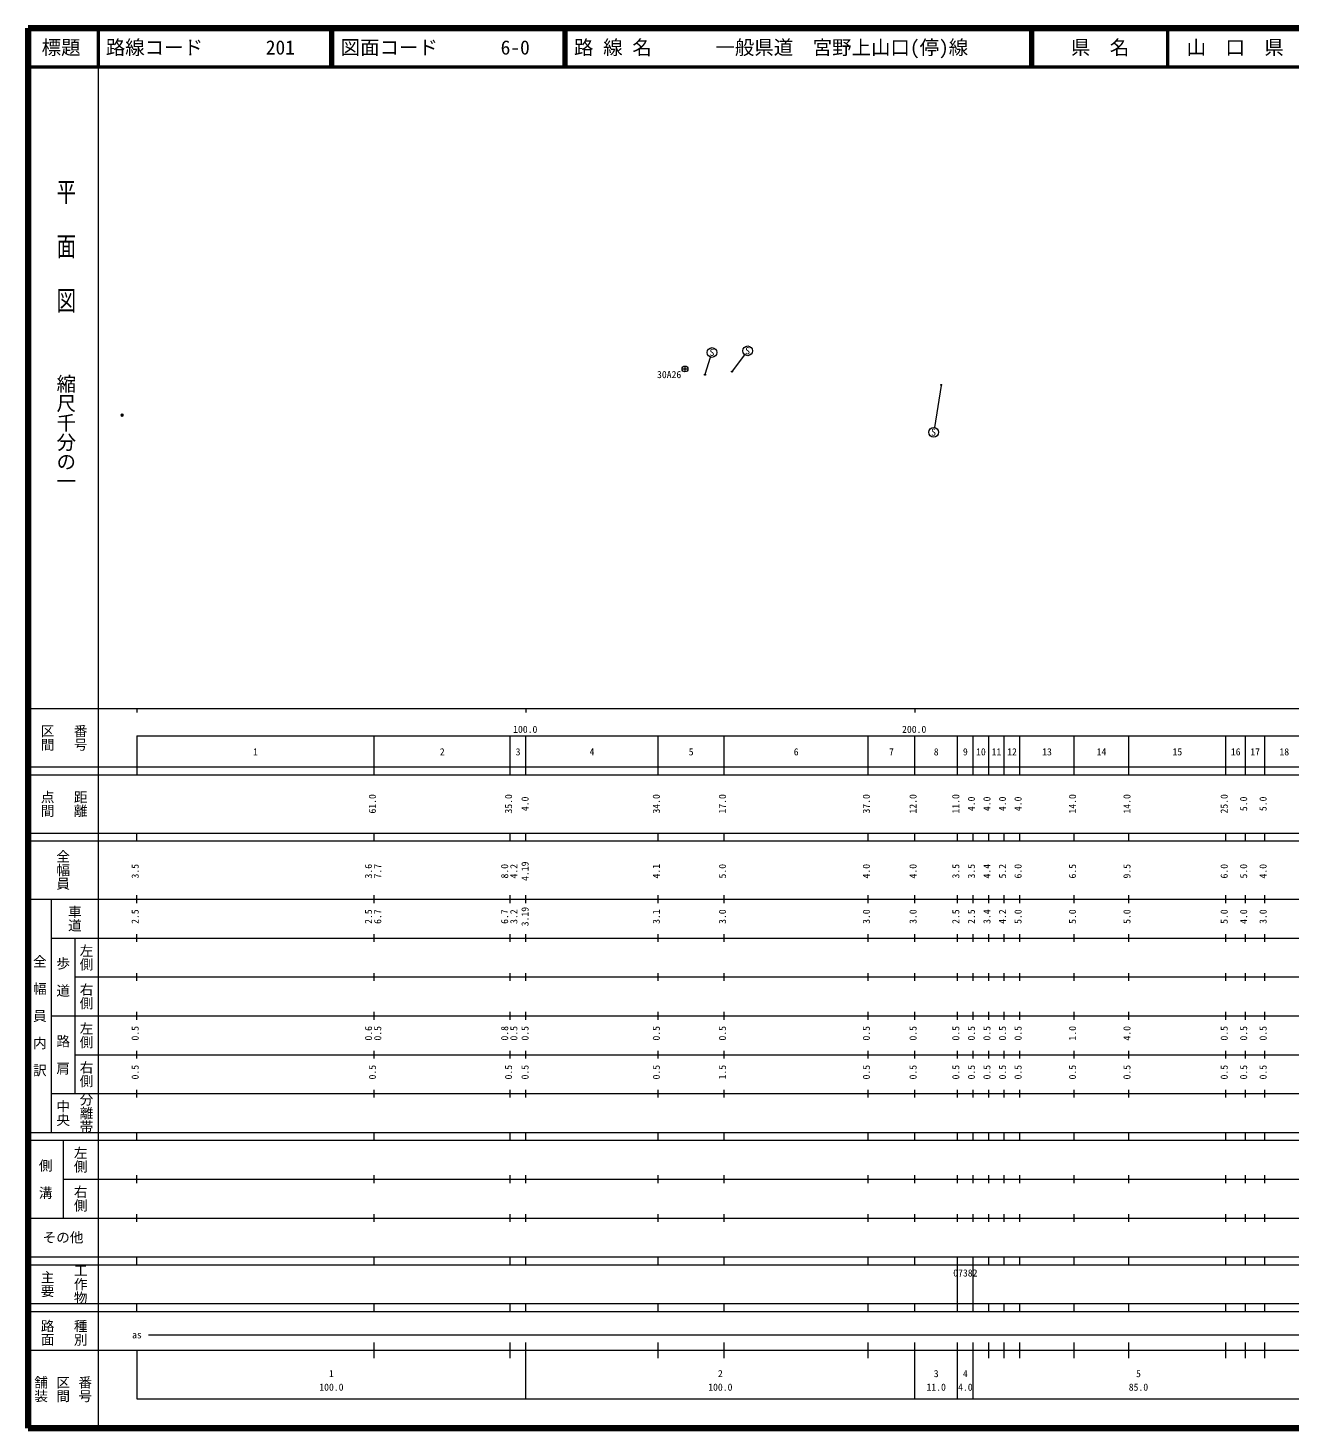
# Model space of a CAD drawing. Units: millimetres, scale not verified. Extents: x 40000 to 680000, y 20000 to 380000.
# Drawn here: x 40000 to 364464, y 20000 to 380000 of the extents above; entities that cross this region are included whole.
import ezdxf
from ezdxf.enums import TextEntityAlignment as Align

# ---------------------------------------------------------------- set-up
doc = ezdxf.new("R2010")
doc.units = ezdxf.units.MM
doc.header["$LTSCALE"] = 1000
doc.header["$PDMODE"] = 32
doc.header["$PDSIZE"] = 500
for name, color, linetype, lineweight in [('M-BMK-SRVR', 3, 'Continuous', 13), ('M-STR-STRC', 7, 'Continuous', 13), ('M-TTL', 2, 'Continuous', 140), ('M-TTL-BAND', 7, 'Continuous', 13), ('M-TTL-LINE', 7, 'Continuous', 50)]:
    doc.layers.add(name, color=color, linetype=linetype, lineweight=lineweight)
doc.layers.add('M-OTRS', color=6, linetype='Continuous')
doc.layers.add('M-TTL-TXT', color=7, linetype='Continuous')
doc.styles.add('@ＭＳ ゴシック', font='')
doc.styles.add('ＭＳ ゴシック', font='')
doc.styles.get('@ＭＳ ゴシック').set_extended_font_data('@MS Gothic')
doc.styles.get('ＭＳ ゴシック').set_extended_font_data('MS Gothic')

msp = doc.modelspace()

# ---------------------------------------------------------------- linework, layer by layer
at = {"layer": 'M-BMK-SRVR'}
for p, q in [((208166, 292321), (209666, 292321)), ((208916, 293071), (208916, 291571))]:
    msp.add_line(p, q, dxfattribs=at)
msp.add_circle((208916, 292321), 750, dxfattribs=at)
at = {"layer": 'M-OTRS'}
msp.add_point((64175, 280431), dxfattribs=at)
at = {"layer": 'M-STR-STRC'}
for p, q in [((214117, 290972), (215497, 295360)), ((221090, 291766), (224272, 295997)), ((220966, 291613), (221036, 291693)), ((214013, 290807), (214083, 290887)), ((274782, 288092), (273059, 277268)), ((274843, 288272), (274776, 288189))]:
    msp.add_line(p, q, dxfattribs=at)
for centre, radius in [((215873, 296552), 1250), ((225039, 296984), 1250), ((221006, 291653), 140), ((221006, 291653), 110), ((221006, 291653), 80.2), ((221006, 291653), 50.1), ((221006, 291653), 20), ((214053, 290847), 140), ((214053, 290847), 110), ((214053, 290847), 80.2), ((214053, 290847), 50.1), ((214053, 290847), 20), ((274804, 288231), 140), ((274804, 288231), 110), ((274804, 288231), 80.2), ((274804, 288231), 50.1), ((274804, 288231), 20), ((272866, 276033), 1250)]:
    msp.add_circle(centre, radius, dxfattribs=at)
at = {"layer": 'M-TTL'}
for p, q in [((40000, 380000), (40000, 20000)), ((680000, 380000), (40000, 380000)), ((40000, 20000), (680000, 20000))]:
    msp.add_line(p, q, dxfattribs=at)
at = {"layer": 'M-TTL-BAND'}
for p, q in [((58000, 370000), (58000, 20000)), ((40000, 205000), (579000, 205000)), ((68000, 205000), (68000, 204000)), ((168000, 205000), (168000, 204000)), ((268000, 205000), (268000, 204000)), ((68000, 198000), (579000, 198000)), ((68000, 198000), (68000, 188000)), ((129000, 188000), (129000, 198000)), ((164000, 188000), (164000, 198000)), ((168000, 188000), (168000, 198000)), ((202000, 188000), (202000, 198000)), ((219000, 188000), (219000, 198000)), ((256000, 188000), (256000, 198000)), ((268000, 188000), (268000, 198000)), ((279000, 188000), (279000, 198000)), ((283000, 188000), (283000, 198000)), ((287000, 188000), (287000, 198000)), ((291000, 188000), (291000, 198000)), ((295000, 188000), (295000, 198000)), ((309000, 188000), (309000, 198000)), ((323000, 188000), (323000, 198000)), ((348000, 188000), (348000, 198000)), ((353000, 188000), (353000, 198000)), ((358000, 188000), (358000, 198000)), ((40000, 190000), (579000, 190000)), ((40000, 188000), (579000, 188000)), ((40000, 173000), (579000, 173000)), ((68000, 171000), (68000, 173000)), ((129000, 171000), (129000, 173000)), ((164000, 171000), (164000, 173000)), ((168000, 171000), (168000, 173000)), ((202000, 171000), (202000, 173000)), ((219000, 171000), (219000, 173000)), ((256000, 171000), (256000, 173000)), ((268000, 171000), (268000, 173000)), ((279000, 171000), (279000, 173000)), ((283000, 171000), (283000, 173000)), ((287000, 171000), (287000, 173000)), ((291000, 171000), (291000, 173000)), ((295000, 171000), (295000, 173000)), ((309000, 171000), (309000, 173000)), ((323000, 171000), (323000, 173000)), ((348000, 171000), (348000, 173000)), ((353000, 171000), (353000, 173000)), ((358000, 171000), (358000, 173000)), ((40000, 171000), (579000, 171000)), ((40000, 156000), (579000, 156000)), ((46000, 96000), (46000, 156000)), ((68000, 155000), (68000, 157000)), ((129000, 155000), (129000, 157000)), ((164000, 155000), (164000, 157000)), ((168000, 155000), (168000, 157000)), ((202000, 155000), (202000, 157000)), ((219000, 155000), (219000, 157000)), ((256000, 155000), (256000, 157000)), ((268000, 155000), (268000, 157000)), ((279000, 155000), (279000, 157000)), ((283000, 155000), (283000, 157000)), ((287000, 155000), (287000, 157000)), ((291000, 155000), (291000, 157000)), ((295000, 155000), (295000, 157000)), ((309000, 155000), (309000, 157000)), ((323000, 155000), (323000, 157000)), ((348000, 155000), (348000, 157000)), ((353000, 155000), (353000, 157000)), ((358000, 155000), (358000, 157000)), ((46000, 146000), (579000, 146000)), ((52000, 146000), (52000, 106000)), ((68000, 145000), (68000, 147000)), ((129000, 145000), (129000, 147000)), ((164000, 145000), (164000, 147000)), ((168000, 145000), (168000, 147000)), ((202000, 145000), (202000, 147000)), ((219000, 145000), (219000, 147000)), ((256000, 145000), (256000, 147000)), ((268000, 145000), (268000, 147000)), ((279000, 145000), (279000, 147000)), ((283000, 145000), (283000, 147000)), ((287000, 145000), (287000, 147000)), ((291000, 145000), (291000, 147000)), ((295000, 145000), (295000, 147000)), ((309000, 145000), (309000, 147000)), ((323000, 145000), (323000, 147000)), ((348000, 145000), (348000, 147000)), ((353000, 145000), (353000, 147000)), ((358000, 145000), (358000, 147000)), ((68000, 135000), (68000, 137000)), ((129000, 135000), (129000, 137000)), ((164000, 135000), (164000, 137000)), ((168000, 135000), (168000, 137000)), ((202000, 135000), (202000, 137000)), ((219000, 135000), (219000, 137000)), ((256000, 135000), (256000, 137000)), ((268000, 135000), (268000, 137000)), ((279000, 135000), (279000, 137000)), ((283000, 135000), (283000, 137000)), ((287000, 135000), (287000, 137000)), ((291000, 135000), (291000, 137000)), ((295000, 135000), (295000, 137000)), ((309000, 135000), (309000, 137000)), ((323000, 135000), (323000, 137000)), ((348000, 135000), (348000, 137000)), ((353000, 135000), (353000, 137000)), ((358000, 135000), (358000, 137000)), ((52000, 136000), (579000, 136000)), ((46000, 126000), (579000, 126000)), ((68000, 125000), (68000, 127000)), ((129000, 125000), (129000, 127000)), ((164000, 125000), (164000, 127000)), ((168000, 125000), (168000, 127000)), ((202000, 125000), (202000, 127000)), ((219000, 125000), (219000, 127000)), ((256000, 125000), (256000, 127000)), ((268000, 125000), (268000, 127000)), ((279000, 125000), (279000, 127000)), ((283000, 125000), (283000, 127000)), ((287000, 125000), (287000, 127000)), ((291000, 125000), (291000, 127000)), ((295000, 125000), (295000, 127000)), ((309000, 125000), (309000, 127000)), ((323000, 125000), (323000, 127000)), ((348000, 125000), (348000, 127000)), ((353000, 125000), (353000, 127000)), ((358000, 125000), (358000, 127000)), ((52000, 116000), (579000, 116000)), ((68000, 115000), (68000, 117000)), ((129000, 115000), (129000, 117000)), ((164000, 115000), (164000, 117000)), ((168000, 115000), (168000, 117000)), ((202000, 115000), (202000, 117000)), ((219000, 115000), (219000, 117000)), ((256000, 115000), (256000, 117000)), ((268000, 115000), (268000, 117000)), ((279000, 115000), (279000, 117000)), ((283000, 115000), (283000, 117000)), ((287000, 115000), (287000, 117000)), ((291000, 115000), (291000, 117000)), ((295000, 115000), (295000, 117000)), ((309000, 115000), (309000, 117000)), ((323000, 115000), (323000, 117000)), ((348000, 115000), (348000, 117000)), ((353000, 115000), (353000, 117000)), ((358000, 115000), (358000, 117000)), ((46000, 106000), (579000, 106000)), ((68000, 105000), (68000, 107000)), ((129000, 105000), (129000, 107000)), ((164000, 105000), (164000, 107000)), ((168000, 105000), (168000, 107000)), ((202000, 105000), (202000, 107000)), ((219000, 105000), (219000, 107000)), ((256000, 105000), (256000, 107000)), ((268000, 105000), (268000, 107000)), ((279000, 105000), (279000, 107000)), ((283000, 105000), (283000, 107000)), ((287000, 105000), (287000, 107000)), ((291000, 105000), (291000, 107000)), ((295000, 105000), (295000, 107000)), ((309000, 105000), (309000, 107000)), ((323000, 105000), (323000, 107000)), ((348000, 105000), (348000, 107000)), ((353000, 105000), (353000, 107000)), ((358000, 105000), (358000, 107000)), ((40000, 96000), (579000, 96000)), ((40000, 94000), (579000, 94000)), ((49000, 94000), (49000, 74000)), ((68000, 94000), (68000, 96000)), ((129000, 94000), (129000, 96000)), ((164000, 94000), (164000, 96000)), ((168000, 94000), (168000, 96000)), ((202000, 94000), (202000, 96000)), ((219000, 94000), (219000, 96000)), ((256000, 94000), (256000, 96000)), ((268000, 94000), (268000, 96000)), ((279000, 94000), (279000, 96000)), ((283000, 94000), (283000, 96000)), ((287000, 94000), (287000, 96000)), ((291000, 94000), (291000, 96000)), ((295000, 94000), (295000, 96000)), ((309000, 94000), (309000, 96000)), ((323000, 94000), (323000, 96000)), ((348000, 94000), (348000, 96000)), ((353000, 94000), (353000, 96000)), ((358000, 94000), (358000, 96000)), ((49000, 84000), (579000, 84000)), ((68000, 83000), (68000, 85000)), ((129000, 83000), (129000, 85000)), ((164000, 83000), (164000, 85000)), ((168000, 83000), (168000, 85000)), ((202000, 83000), (202000, 85000)), ((219000, 83000), (219000, 85000)), ((256000, 83000), (256000, 85000)), ((268000, 83000), (268000, 85000)), ((279000, 83000), (279000, 85000)), ((283000, 83000), (283000, 85000)), ((287000, 83000), (287000, 85000)), ((291000, 83000), (291000, 85000)), ((295000, 83000), (295000, 85000)), ((309000, 83000), (309000, 85000)), ((323000, 83000), (323000, 85000)), ((348000, 83000), (348000, 85000)), ((353000, 83000), (353000, 85000)), ((358000, 83000), (358000, 85000)), ((40000, 74000), (579000, 74000)), ((68000, 73000), (68000, 75000)), ((129000, 73000), (129000, 75000)), ((164000, 73000), (164000, 75000)), ((168000, 73000), (168000, 75000)), ((202000, 73000), (202000, 75000)), ((219000, 73000), (219000, 75000)), ((256000, 73000), (256000, 75000)), ((268000, 73000), (268000, 75000)), ((279000, 73000), (279000, 75000)), ((283000, 73000), (283000, 75000)), ((287000, 73000), (287000, 75000)), ((291000, 73000), (291000, 75000)), ((295000, 73000), (295000, 75000)), ((309000, 73000), (309000, 75000)), ((323000, 73000), (323000, 75000)), ((348000, 73000), (348000, 75000)), ((353000, 73000), (353000, 75000)), ((358000, 73000), (358000, 75000)), ((40000, 64000), (579000, 64000)), ((40000, 62000), (579000, 62000)), ((68000, 62000), (68000, 64000)), ((129000, 62000), (129000, 64000)), ((164000, 62000), (164000, 64000)), ((168000, 62000), (168000, 64000)), ((202000, 62000), (202000, 64000)), ((219000, 62000), (219000, 64000)), ((256000, 62000), (256000, 64000)), ((268000, 62000), (268000, 64000)), ((279000, 62000), (279000, 64000)), ((279000, 52000), (279000, 62000)), ((283000, 62000), (283000, 64000)), ((283000, 52000), (283000, 62000)), ((287000, 62000), (287000, 64000)), ((291000, 62000), (291000, 64000)), ((295000, 62000), (295000, 64000)), ((309000, 62000), (309000, 64000)), ((323000, 62000), (323000, 64000)), ((348000, 62000), (348000, 64000)), ((353000, 62000), (353000, 64000)), ((358000, 62000), (358000, 64000)), ((40000, 52000), (579000, 52000)), ((68000, 50000), (68000, 52000)), ((129000, 50000), (129000, 52000)), ((164000, 50000), (164000, 52000)), ((168000, 50000), (168000, 52000)), ((202000, 50000), (202000, 52000)), ((219000, 50000), (219000, 52000)), ((256000, 50000), (256000, 52000)), ((268000, 50000), (268000, 52000)), ((279000, 50000), (279000, 52000)), ((283000, 50000), (283000, 52000)), ((287000, 50000), (287000, 52000)), ((291000, 50000), (291000, 52000)), ((295000, 50000), (295000, 52000)), ((309000, 50000), (309000, 52000)), ((323000, 50000), (323000, 52000)), ((348000, 50000), (348000, 52000)), ((353000, 50000), (353000, 52000)), ((358000, 50000), (358000, 52000)), ((40000, 50000), (579000, 50000)), ((71000, 44000), (512375, 44000)), ((40000, 40000), (579000, 40000)), ((68000, 40000), (68000, 27500)), ((129000, 38000), (129000, 42000)), ((164000, 38000), (164000, 42000)), ((168000, 27500), (168000, 42000)), ((202000, 38000), (202000, 42000)), ((219000, 38000), (219000, 42000)), ((256000, 38000), (256000, 42000)), ((268000, 27500), (268000, 42000)), ((279000, 27500), (279000, 42000)), ((283000, 27500), (283000, 42000)), ((287000, 38000), (287000, 42000)), ((291000, 38000), (291000, 42000)), ((295000, 38000), (295000, 42000)), ((309000, 38000), (309000, 42000)), ((323000, 38000), (323000, 42000)), ((348000, 38000), (348000, 42000)), ((353000, 38000), (353000, 42000)), ((358000, 38000), (358000, 42000)), ((68000, 27500), (579000, 27500))]:
    msp.add_line(p, q, dxfattribs=at)
at = {"layer": 'M-TTL-LINE'}
for p, q in [((58000, 380000), (58000, 370000)), ((117750, 380000), (117750, 370000)), ((118250, 380000), (118250, 370000)), ((177750, 380000), (177750, 370000)), ((178250, 380000), (178250, 370000)), ((297750, 380000), (297750, 370000)), ((298250, 380000), (298250, 370000)), ((333000, 380000), (333000, 370000)), ((40000, 370000), (680000, 370000))]:
    msp.add_line(p, q, dxfattribs=at)

# ---------------------------------------------------------------- texts
at = {"layer": 'M-BMK-SRVR', "style": 'ＭＳ ゴシック'}
msp.add_text('30A26', height=1833, dxfattribs=at).set_placement((201722, 289416), align=Align.BOTTOM_LEFT)
at = {"layer": 'M-STR-STRC', "style": 'ＭＳ ゴシック'}
for p in [(215844, 296581), (225011, 297013), (272821, 276075)]:
    msp.add_text('S', height=1833, rotation=0.018, dxfattribs=at).set_placement(p, align=Align.MIDDLE_CENTER)
at = {"layer": 'M-TTL-BAND', "style": '@ＭＳ ゴシック', "width": 1.4}
msp.add_text('平  面  図', height=3666, rotation=270, dxfattribs=at).set_placement((49777, 306475), align=Align.MIDDLE_RIGHT)
at = {"layer": 'M-TTL-BAND', "style": '@ＭＳ ゴシック'}
msp.add_text('縮尺千分の一', height=3666, rotation=270, dxfattribs=at).set_placement((49777, 261030), align=Align.MIDDLE_RIGHT)
for s, p in [('区間', (45000, 197500)), ('番号', (53500, 197500)), ('点間', (45000, 180500)), ('距離', (53500, 180500)), ('全幅員', (49000, 163500)), ('車道', (52000, 151000)), ('左側', (55000, 141000)), ('全\u3000幅\u3000員\u3000内\u3000訳', (43000, 126000)), ('歩\u3000道', (49000, 136000)), ('右側', (55000, 131000)), ('左側', (55000, 121000)), ('路\u3000肩', (49000, 116000)), ('右側', (55000, 111000)), ('分離帯', (55000, 101000)), ('中央', (49000, 101000)), ('左側', (53500, 89000)), ('側\u3000溝', (44500, 84000)), ('右側', (53500, 79000)), ('工作物', (53500, 57000)), ('主要', (45000, 57000)), ('路面', (45000, 44500)), ('種別', (53500, 44500)), ('舗装', (43333, 30000)), ('区間', (49000, 30000)), ('番号', (54667, 30000))]:
    msp.add_text(s, height=2566, rotation=270, dxfattribs=at).set_placement(p, align=Align.MIDDLE_CENTER)
at = {"layer": 'M-TTL-BAND', "style": 'ＭＳ ゴシック'}
for s, p in [('100.0', (167844, 198195)), ('200.0', (267844, 198195)), ('1', (98500, 192405)), ('2', (146500, 192405)), ('3', (166000, 192405)), ('4', (185000, 192405)), ('5', (210500, 192405)), ('6', (237500, 192405)), ('7', (262000, 192405)), ('8', (273500, 192405)), ('9', (281000, 192405)), ('10', (285000, 192405)), ('11', (289000, 192405)), ('12', (293000, 192405)), ('13', (302000, 192405)), ('14', (316000, 192405)), ('15', (335500, 192405)), ('16', (350500, 192405)), ('17', (355500, 192405)), ('18', (363000, 192405)), ('07382', (281000, 58405)), ('as', (68000, 42500)), ('1', (118000, 32523)), ('2', (218000, 32523)), ('3', (273500, 32523)), ('4', (281000, 32523)), ('5', (325500, 32523)), ('100.0', (118000, 29033)), ('100.0', (218000, 29033)), ('11.0', (273500, 29033)), ('4.0', (281000, 29033)), ('85.0', (325500, 29033))]:
    msp.add_text(s, height=1833, dxfattribs=at).set_placement(p, align=Align.BOTTOM_CENTER)
for s, p in [('61.0', (130000, 180500)), ('35.0', (165000, 180500)), ('4.0', (169239, 180500)), ('34.0', (203000, 180500)), ('17.0', (220000, 180500)), ('37.0', (257000, 180500)), ('12.0', (269000, 180500)), ('11.0', (280000, 180500)), ('4.0', (284000, 180500)), ('4.0', (288000, 180500)), ('4.0', (292000, 180500)), ('4.0', (296000, 180500)), ('14.0', (310000, 180500)), ('14.0', (324000, 180500)), ('25.0', (349000, 180500)), ('5.0', (354000, 180500)), ('5.0', (359000, 180500)), ('3.5', (69000, 163174)), ('3.6', (129000, 163174)), ('7.7', (131370, 163174)), ('8.0', (164000, 163174)), ('4.2', (166370, 163174)), ('4.19', (169239, 163174)), ('4.1', (203000, 163174)), ('5.0', (220000, 163174)), ('4.0', (257000, 163174)), ('4.0', (269000, 163174)), ('3.5', (280000, 163174)), ('3.5', (284000, 163174)), ('4.4', (288000, 163174)), ('5.2', (292000, 163174)), ('6.0', (296000, 163174)), ('6.5', (310000, 163174)), ('9.5', (324000, 163174)), ('6.0', (349000, 163174)), ('5.0', (354000, 163174)), ('4.0', (359000, 163174)), ('2.5', (69000, 151500)), ('2.5', (129000, 151500)), ('6.7', (131370, 151500)), ('6.7', (164000, 151500)), ('3.2', (166370, 151500)), ('3.19', (169239, 151500)), ('3.1', (203000, 151500)), ('3.0', (220000, 151500)), ('3.0', (257000, 151500)), ('3.0', (269000, 151500)), ('2.5', (280000, 151500)), ('2.5', (284000, 151500)), ('3.4', (288000, 151500)), ('4.2', (292000, 151500)), ('5.0', (296000, 151500)), ('5.0', (310000, 151500)), ('5.0', (324000, 151500)), ('5.0', (349000, 151500)), ('4.0', (354000, 151500)), ('3.0', (359000, 151500)), ('0.5', (69000, 121500)), ('0.6', (129000, 121500)), ('0.5', (131370, 121500)), ('0.8', (164000, 121500)), ('0.5', (166370, 121500)), ('0.5', (169239, 121500)), ('0.5', (203000, 121500)), ('0.5', (220000, 121500)), ('0.5', (257000, 121500)), ('0.5', (269000, 121500)), ('0.5', (280000, 121500)), ('0.5', (284000, 121500)), ('0.5', (288000, 121500)), ('0.5', (292000, 121500)), ('0.5', (296000, 121500)), ('1.0', (310000, 121500)), ('4.0', (324000, 121500)), ('0.5', (349000, 121500)), ('0.5', (354000, 121500)), ('0.5', (359000, 121500)), ('0.5', (69000, 111500)), ('0.5', (130000, 111500)), ('0.5', (165000, 111500)), ('0.5', (169239, 111500)), ('0.5', (203000, 111500)), ('1.5', (220000, 111500)), ('0.5', (257000, 111500)), ('0.5', (269000, 111500)), ('0.5', (280000, 111500)), ('0.5', (284000, 111500)), ('0.5', (288000, 111500)), ('0.5', (292000, 111500)), ('0.5', (296000, 111500)), ('0.5', (310000, 111500)), ('0.5', (324000, 111500)), ('0.5', (349000, 111500)), ('0.5', (354000, 111500)), ('0.5', (359000, 111500))]:
    msp.add_text(s, height=1833, rotation=90, dxfattribs=at).set_placement(p, align=Align.BOTTOM_CENTER)
msp.add_text('その他', height=2566, dxfattribs=at).set_placement((49000, 69000), align=Align.MIDDLE_CENTER)
at = {"layer": 'M-TTL-TXT', "style": 'ＭＳ ゴシック'}
for s, p in [('標題', (48500, 375000)), ('県\u3000名', (315625, 375000)), ('山\u3000口\u3000県', (350375, 375000))]:
    msp.add_text(s, height=3666, dxfattribs=at).set_placement(p, align=Align.MIDDLE_CENTER)
for s, p in [('路線コード', (60000, 375000)), ('201', (101142, 375000)), ('図面コード', (120380, 375000)), ('6-0', (161521, 375000)), ('路 線 名', (180380, 375000)), ('一般県道\u3000宮野上山口(停)線', (216734, 375000))]:
    msp.add_text(s, height=3666, dxfattribs=at).set_placement(p, align=Align.MIDDLE_LEFT)

doc.saveas('drawing.dxf')
